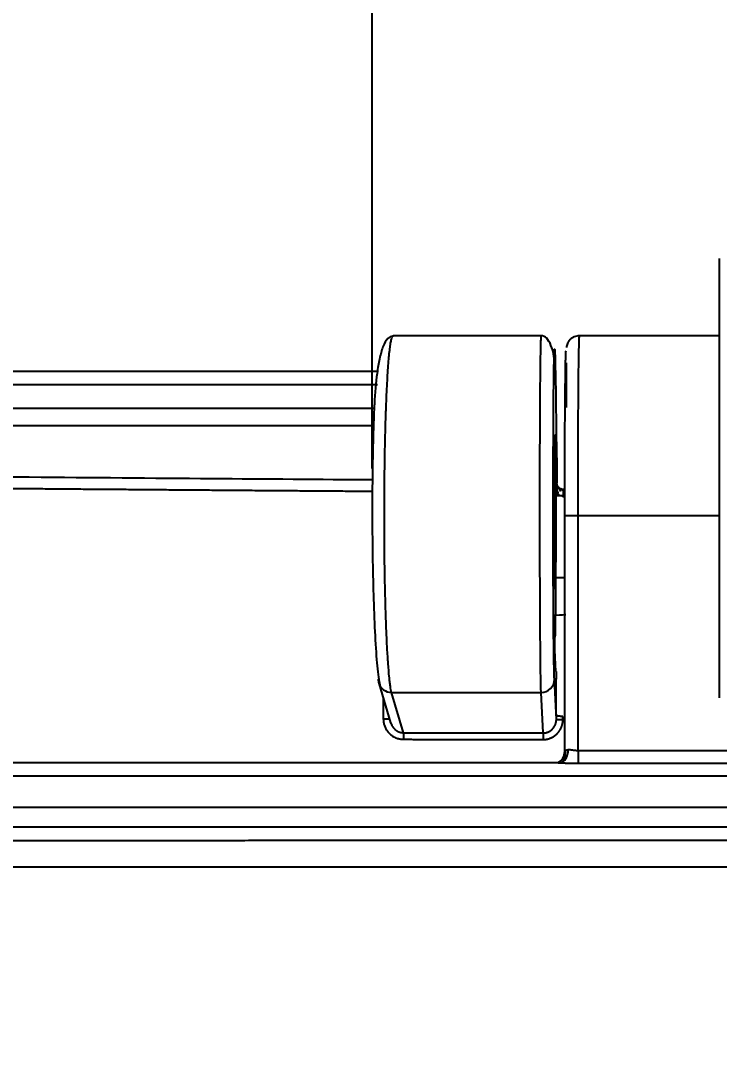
# Model space of a CAD drawing. Header units: millimetres. Extents: x 1301 to 1721, y -207 to 90.
# Drawn here: x 1581.36 to 1598.85, y 25.5 to 51.34 of the extents above; entities that cross this region are included whole.
import ezdxf

# ---------------------------------------------------------------- set-up
doc = ezdxf.new("R2010")
doc.units = ezdxf.units.MM
doc.layers.add('DIM', color=5, linetype='Continuous')
doc.styles.get("Standard").update_dxf_attribs({"font": 'arial.ttf'})
doc.dimstyles.new('사본 Standard', dxfattribs={"dimtxt": 2.5, "dimasz": 3, "dimexe": 1, "dimexo": 1, "dimgap": 0.9, "dimtad": 1, "dimdec": 1, "dimdsep": 46, "dimtxsty": 'Standard', "dimcen": 0.09, "dimclrd": 3, "dimclre": 3, "dimclrt": 2, "dimadec": 0, "dimazin": 0, "dimtfac": 1, "dimtdec": 1, "dimtmove": 0, "dimatfit": 3, "dimfxl": 1.25, "dimtolj": 1, "dimtzin": 0, "dimarcsym": 1})

# ---------------------------------------------------------------- blocks, each defined once
blk = doc.blocks.new('*D36')
at = {"layer": 'Defpoints', "color": 0, "transparency": 16777216}
for p in [(1669.566, 63.127), (1590.16, 39.119), (1669.566, 39.092)]:
    blk.add_point(p, dxfattribs=at)
at = {"layer": 'DIM', "linetype": 'ByBlock', "lineweight": -2, "transparency": 16777216}
for p, q in [((1590.16, 40.119), (1590.16, 64.127)), ((1669.566, 40.092), (1669.566, 64.127)), ((1593.16, 63.127), (1666.566, 63.127))]:
    blk.add_line(p, q, dxfattribs=at)
at = {"layer": 'DIM', "transparency": 16777216}
for points in [[(1593.16, 63.627), (1593.16, 62.627), (1590.16, 63.127)], [(1666.566, 63.627), (1666.566, 62.627), (1669.566, 63.127)]]:
    blk.add_solid(points, dxfattribs=at)
at = {"layer": 'DIM', "transparency": 16777216, "insert": (1629.863, 66.16), "char_height": 3, "attachment_point": 5}
blk.add_mtext('\\A1;238.2', dxfattribs=at)

msp = doc.modelspace()

# ---------------------------------------------------------------- linework, layer by layer
at = {"extrusion": (-6.12323e-17, -1.38778e-14, -1)}
for p, q in [((1598.848, 34.376), (1598.848, 45.376)), ((1594.423, 43.445), (1590.682, 43.445)), ((1598.848, 43.445), (1595.303, 43.445)), ((1595.013, 42.77), (1595.013, 41.65)), ((1590.295, 42.55), (1576.614, 42.55)), ((1594.743, 42.553), (1594.775, 40.449)), ((1590.295, 42.216), (1576.614, 42.216)), ((1590.208, 41.62), (1576.512, 41.62)), ((1590.191, 41.187), (1576.512, 41.187)), ((1594.75, 40.942), (1594.749, 40.942)), ((1594.75, 40.942), (1594.772, 39.525)), ((1594.779, 39.761), (1594.775, 39.76)), ((1594.941, 39.594), (1594.992, 39.594)), ((1594.912, 39.438), (1594.753, 39.438)), ((1594.992, 39.413), (1594.938, 39.413)), ((1594.979, 38.945), (1595.312, 38.945)), ((1594.979, 33.039), (1594.979, 38.945)), ((1595.312, 38.945), (1598.848, 38.945)), ((1595.312, 33.06), (1595.312, 38.945)), ((1594.759, 35.04), (1594.733, 35.567)), ((1590.325, 34.746), (1590.62, 33.752)), ((1594.769, 33.837), (1594.719, 34.841)), ((1594.764, 34.179), (1594.761, 34.848)), ((1590.944, 33.503), (1590.644, 34.513)), ((1590.644, 34.513), (1594.386, 34.513)), ((1594.436, 33.496), (1594.386, 34.513)), ((1594.769, 33.939), (1594.766, 33.986)), ((1595.312, 33.06), (1599.088, 33.06)), ((1595.312, 33.06), (1595.312, 32.737)), ((1594.891, 32.747), (1570.568, 32.747)), ((1595.312, 32.737), (1599.088, 32.737)), ((1689.129, 32.414), (1570.568, 32.414)), ((1570.504, 31.636), (1689.193, 31.636)), ((1689.193, 31.138), (1570.504, 31.138))]:
    msp.add_line(p, q, dxfattribs=at)
for centre, major_axis, start_param, end_param in [((1594.75, 40.797), (0, 0.167), 4.126384, 6.806784), ((1594.725, 38.945), (0, 1.85), 3.141593, 6.283185), ((1594.725, 38.945), (0, 1.85), 0, 3.141593), ((1594.725, 38.945), (0, 3.183), 0.984791, 2.854933), ((1594.734, 35.731), (0, 0.167), 3.316126, 5.996526), ((1594.759, 34.712), (0, 0.333), 0.174533, 1.150253), ((1594.767, 34.315), (0, 0.333), 3.316126, 4.291845)]:
    msp.add_ellipse(centre, major_axis=major_axis, ratio=0.008727, start_param=start_param, end_param=end_param, dxfattribs=at)
for centre, major_axis, ratio, start_param, end_param in [((1594.442, 40.449), (-0.333, -0.005), 0.866001, 3.12414, 3.159065), ((1594.941, 39.76), (0, 0.167), 0.999962, 1.570817, 3.141593), ((1590.644, 34.841), (0.32, 0.095), 0.983499, 2.848113, 3.141601), ((1590.644, 34.841), (0.32, 0.095), 0.983499, 3.141601, 4.427998), ((1594.386, 34.841), (0.333, 0.016), 0.984771, 4.663689, 6.23297), ((1590.439, 33.851), (-0.167, 0), 0.002917, 1.55915, 2.713625), ((1594.935, 33.837), (0.167, 0), 0.003205, 3.150319, 4.702067), ((1590.944, 33.338), (0, -0.167), 0.011457, 3.316137, 4.715367), ((1594.436, 33.332), (0, -0.167), 0.010432, 3.316135, 4.715587), ((1594.813, 33.078), (0.033, -0.332), 0.747136, 0.03107, 1.497115), ((1594.645, 33.039), (0.332, 0.033), 0.996157, 5.111271, 6.183385)]:
    msp.add_ellipse(centre, major_axis=major_axis, ratio=ratio, start_param=start_param, end_param=end_param)
for points, knots in [([(1590.681, 43.431), (1590.633, 43.434), (1590.539, 43.398), (1590.425, 43.189), (1590.341, 42.885), (1590.264, 42.426), (1590.217, 41.896), (1590.195, 41.323), (1590.18, 40.821), (1590.167, 40.199), (1590.159, 39.45), (1590.159, 38.588), (1590.17, 37.645), (1590.195, 36.677), (1590.234, 35.769), (1590.291, 35.028), (1590.335, 34.752), (1590.36, 34.667)], [0, 0, 0, 0, 0.051613, 0.109646, 0.162997, 0.211831, 0.29647, 0.334623, 0.3791, 0.430916, 0.490079, 0.556596, 0.630479, 0.711742, 0.800405, 0.896471, 1, 1, 1, 1]), ([(1590.644, 34.513), (1590.634, 34.551), (1590.623, 34.604), (1590.609, 34.705), (1590.604, 34.742), (1590.594, 34.824), (1590.589, 34.867), (1590.575, 35.009), (1590.567, 35.116), (1590.554, 35.292), (1590.55, 35.354), (1590.542, 35.482), (1590.538, 35.549), (1590.527, 35.756), (1590.52, 35.903), (1590.511, 36.135), (1590.508, 36.214), (1590.502, 36.375), (1590.499, 36.458), (1590.491, 36.709), (1590.487, 36.882), (1590.481, 37.147), (1590.479, 37.237), (1590.476, 37.417), (1590.474, 37.508), (1590.47, 37.782), (1590.468, 37.967), (1590.465, 38.244), (1590.465, 38.337), (1590.464, 38.522), (1590.463, 38.615), (1590.463, 38.891), (1590.463, 39.075), (1590.464, 39.346), (1590.464, 39.436), (1590.466, 39.614), (1590.466, 39.702), (1590.469, 39.964), (1590.471, 40.136), (1590.476, 40.468), (1590.479, 40.63), (1590.486, 40.942), (1590.49, 41.093), (1590.496, 41.309), (1590.498, 41.38), (1590.502, 41.483), (1590.503, 41.534), (1590.506, 41.593), (1590.507, 41.622), (1590.507, 41.636), (1590.507, 41.644), (1590.507, 41.647), (1590.508, 41.649), (1590.508, 41.65), (1590.508, 41.65), (1590.508, 41.651), (1590.508, 41.651), (1590.508, 41.651), (1590.516, 41.868), (1590.525, 42.071), (1590.539, 42.348), (1590.544, 42.435), (1590.555, 42.6), (1590.566, 42.756), (1590.577, 42.891), (1590.589, 43.014), (1590.595, 43.071), (1590.608, 43.172), (1590.614, 43.217), (1590.627, 43.294), (1590.633, 43.328), (1590.646, 43.382), (1590.653, 43.403), (1590.666, 43.432), (1590.672, 43.441), (1590.68, 43.444), (1590.681, 43.444), (1590.682, 43.444)], [0, 0, 0, 0, 0.038269, 0.038269, 0.057403, 0.057403, 0.076537, 0.076537, 0.114806, 0.114806, 0.133941, 0.133941, 0.153075, 0.153075, 0.191344, 0.191344, 0.210478, 0.210478, 0.229612, 0.229612, 0.267881, 0.267881, 0.287015, 0.287015, 0.30615, 0.30615, 0.344419, 0.344419, 0.363553, 0.363553, 0.382687, 0.382687, 0.420956, 0.420956, 0.44009, 0.44009, 0.459225, 0.459225, 0.497494, 0.497494, 0.535762, 0.535762, 0.574031, 0.574031, 0.593165, 0.593165, 0.602733, 0.607516, 0.609908, 0.611104, 0.611702, 0.612001, 0.61215, 0.612225, 0.612262, 0.612281, 0.612281, 0.6123, 0.6123, 0.688837, 0.688837, 0.727106, 0.727106, 0.765375, 0.803643, 0.803643, 0.841912, 0.841912, 0.880181, 0.880181, 0.91845, 0.91845, 0.956718, 0.956718, 0.994987, 0.994987, 1, 1, 1, 1]), ([(1594.386, 34.513), (1594.384, 34.547), (1594.382, 34.595), (1594.38, 34.712), (1594.378, 34.782), (1594.376, 34.943), (1594.374, 35.034), (1594.372, 35.234), (1594.371, 35.343), (1594.369, 35.576), (1594.368, 35.7), (1594.366, 35.96), (1594.365, 36.097), (1594.363, 36.38), (1594.362, 36.526), (1594.361, 36.825), (1594.36, 36.978), (1594.359, 37.288), (1594.359, 37.446), (1594.358, 37.763), (1594.358, 37.922), (1594.357, 38.241), (1594.357, 38.4), (1594.356, 38.716), (1594.356, 38.874), (1594.356, 39.184), (1594.356, 39.337), (1594.356, 39.638), (1594.356, 39.785), (1594.357, 40.074), (1594.357, 40.215), (1594.358, 40.42), (1594.358, 40.488), (1594.358, 40.587), (1594.358, 40.637), (1594.358, 40.694), (1594.358, 40.722), (1594.359, 40.736), (1594.359, 40.743), (1594.359, 40.746), (1594.359, 40.748), (1594.359, 40.749), (1594.359, 40.877), (1594.36, 41.005), (1594.361, 41.26), (1594.361, 41.388), (1594.363, 41.64), (1594.364, 41.764), (1594.365, 42.008), (1594.366, 42.127), (1594.368, 42.356), (1594.369, 42.466), (1594.372, 42.674), (1594.373, 42.772), (1594.375, 42.953), (1594.377, 43.035), (1594.379, 43.144), (1594.38, 43.177), (1594.381, 43.224), (1594.381, 43.246), (1594.382, 43.27), (1594.382, 43.282), (1594.382, 43.288), (1594.382, 43.291), (1594.383, 43.292), (1594.383, 43.293), (1594.383, 43.293), (1594.383, 43.293), (1594.383, 43.293), (1594.383, 43.293), (1594.383, 43.293), (1594.383, 43.293), (1594.383, 43.293), (1594.384, 43.331), (1594.385, 43.361), (1594.387, 43.406), (1594.388, 43.421), (1594.39, 43.441), (1594.391, 43.445), (1594.392, 43.444), (1594.392, 43.444), (1594.392, 43.444)], [0, 0, 0, 0, 0.039187, 0.039187, 0.078373, 0.078373, 0.11756, 0.11756, 0.156746, 0.156746, 0.195933, 0.195933, 0.235119, 0.235119, 0.274306, 0.274306, 0.313492, 0.313492, 0.352679, 0.352679, 0.391865, 0.391865, 0.431052, 0.431052, 0.470238, 0.470238, 0.509425, 0.509425, 0.548611, 0.548611, 0.587798, 0.587798, 0.607391, 0.607391, 0.617188, 0.622086, 0.624535, 0.62576, 0.626372, 0.626678, 0.626678, 0.626984, 0.626984, 0.666171, 0.666171, 0.705357, 0.705357, 0.744544, 0.744544, 0.78373, 0.78373, 0.822917, 0.822917, 0.862103, 0.862103, 0.90129, 0.90129, 0.920883, 0.920883, 0.93068, 0.935578, 0.938027, 0.939252, 0.939864, 0.94017, 0.940323, 0.9404, 0.940438, 0.940457, 0.940467, 0.940471, 0.940471, 0.940476, 0.940476, 0.960069, 0.960069, 0.979663, 0.979663, 0.999256, 0.999256, 1, 1, 1, 1]), ([(1594.716, 42.878), (1594.714, 42.893), (1594.694, 43.018), (1594.638, 43.218), (1594.531, 43.401), (1594.439, 43.443), (1594.387, 43.444)], [0, 0, 0, 0, 0.041775, 0.35581, 0.67549, 1, 1, 1, 1]), ([(1595.355, 43.444), (1595.33, 43.445), (1595.284, 43.441), (1595.226, 43.423), (1595.185, 43.402), (1595.157, 43.384), (1595.132, 43.365), (1595.072, 43.31), (1595.043, 43.245), (1595.022, 43.182), (1595.026, 43.153)], [0, 0, 0, 0, 0.085655, 0.163741, 0.199655, 0.235034, 0.272726, 0.316359, 0.616503, 1, 1, 1, 1]), ([(1595.312, 38.945), (1595.312, 38.992), (1595.312, 39.049), (1595.312, 39.183), (1595.312, 39.26), (1595.312, 39.433), (1595.312, 39.529), (1595.312, 39.687), (1595.312, 39.742), (1595.312, 39.856), (1595.313, 39.916), (1595.313, 40.1), (1595.313, 40.231), (1595.314, 40.438), (1595.314, 40.509), (1595.314, 40.654), (1595.315, 40.728), (1595.315, 40.879), (1595.315, 40.956), (1595.316, 41.111), (1595.316, 41.189), (1595.317, 41.348), (1595.317, 41.428), (1595.318, 41.588), (1595.319, 41.668), (1595.32, 41.828), (1595.32, 41.908), (1595.322, 42.066), (1595.322, 42.145), (1595.323, 42.298), (1595.324, 42.374), (1595.326, 42.521), (1595.326, 42.593), (1595.328, 42.73), (1595.329, 42.796), (1595.331, 42.921), (1595.332, 42.981), (1595.334, 43.09), (1595.335, 43.141), (1595.337, 43.232), (1595.338, 43.273), (1595.34, 43.342), (1595.341, 43.371), (1595.344, 43.415), (1595.345, 43.431), (1595.347, 43.443), (1595.347, 43.445), (1595.348, 43.445)], [0, 0, 0, 0, 0.075435, 0.075435, 0.15087, 0.15087, 0.226304, 0.226304, 0.264022, 0.264022, 0.301739, 0.301739, 0.377174, 0.377174, 0.414891, 0.414891, 0.452609, 0.452609, 0.490326, 0.490326, 0.528043, 0.528043, 0.565761, 0.565761, 0.603478, 0.603478, 0.641196, 0.641196, 0.678913, 0.678913, 0.71663, 0.71663, 0.754348, 0.754348, 0.792065, 0.792065, 0.829782, 0.829782, 0.8675, 0.8675, 0.905217, 0.905217, 0.942935, 0.942935, 0.980652, 0.980652, 1, 1, 1, 1]), ([(1594.7, 41.987), (1594.701, 42.091), (1594.705, 42.42), (1594.711, 42.853), (1594.72, 43.11), (1594.728, 43.126), (1594.735, 42.979), (1594.741, 42.728), (1594.743, 42.553)], [0, 0, 0, 0, 0.07849, 0.262792, 0.447094, 0.631396, 0.815698, 1, 1, 1, 1]), ([(1594.979, 38.945), (1594.979, 39.318), (1594.979, 40.034), (1594.983, 41.028), (1594.989, 41.889), (1594.996, 42.556), (1595.003, 42.923), (1595.008, 43.04), (1595.01, 43.068)], [0, 0, 0, 0, 0.180354, 0.360708, 0.541061, 0.721415, 0.901769, 1, 1, 1, 1]), ([(1594.7, 35.901), (1594.699, 36.092), (1594.695, 36.574), (1594.691, 37.458), (1594.689, 38.513), (1594.689, 39.595), (1594.692, 40.635), (1594.696, 41.431), (1594.699, 41.847), (1594.7, 41.987)], [0, 0, 0, 0, 0.12244, 0.279874, 0.437309, 0.594744, 0.752178, 0.909613, 1, 1, 1, 1]), ([(1590.165, 39.833), (1588.859, 39.842), (1586.072, 39.862), (1581.651, 39.898), (1578.335, 39.928), (1576.615, 39.944)], [0, 0, 0, 0, 0.318609, 0.659304, 1, 1, 1, 1]), ([(1590.161, 39.543), (1590.095, 39.543), (1589.868, 39.545), (1589.483, 39.548), (1589.006, 39.551), (1588.529, 39.555), (1588.052, 39.558), (1587.575, 39.562), (1587.098, 39.565), (1586.621, 39.569), (1586.144, 39.573), (1585.667, 39.576), (1585.19, 39.58), (1584.713, 39.584), (1584.236, 39.588), (1583.759, 39.592), (1583.282, 39.595), (1582.805, 39.599), (1582.329, 39.603), (1581.852, 39.607), (1581.375, 39.612), (1580.898, 39.616), (1580.422, 39.62), (1579.945, 39.624), (1579.469, 39.628), (1578.992, 39.632), (1578.515, 39.637), (1578.039, 39.641), (1577.562, 39.646), (1577.086, 39.65), (1576.768, 39.653), (1576.61, 39.654)], [0, 0, 0, 0, 0.014822, 0.050033, 0.085243, 0.120451, 0.155657, 0.190861, 0.226063, 0.261263, 0.296461, 0.331658, 0.366852, 0.402044, 0.437235, 0.472423, 0.50761, 0.542794, 0.577976, 0.613157, 0.648335, 0.683511, 0.718685, 0.753857, 0.789027, 0.824194, 0.85936, 0.894523, 0.929684, 0.964843, 1, 1, 1, 1]), ([(1594.773, 39.678), (1594.772, 39.661), (1594.774, 39.628), (1594.782, 39.579), (1594.797, 39.534), (1594.812, 39.509), (1594.82, 39.497)], [0, 0, 0, 0, 0.265136, 0.520185, 0.765148, 1, 1, 1, 1]), ([(1594.945, 39.594), (1594.935, 39.594), (1594.924, 39.595), (1594.902, 39.599), (1594.892, 39.602), (1594.872, 39.611), (1594.862, 39.616), (1594.844, 39.628), (1594.835, 39.635), (1594.82, 39.65), (1594.813, 39.659), (1594.801, 39.677), (1594.796, 39.687), (1594.787, 39.707), (1594.784, 39.717), (1594.78, 39.739), (1594.779, 39.75), (1594.779, 39.761)], [0, 0, 0, 0, 0.125, 0.125, 0.25, 0.25, 0.375, 0.375, 0.5, 0.5, 0.625, 0.625, 0.75, 0.75, 0.875, 0.875, 1, 1, 1, 1]), ([(1594.784, 39.612), (1594.784, 39.598), (1594.784, 39.567), (1594.783, 39.526), (1594.783, 39.5), (1594.783, 39.493)], [0, 0, 0, 0, 0.420911, 0.842008, 1, 1, 1, 1]), ([(1594.877, 39.548), (1594.865, 39.571), (1594.85, 39.601), (1594.831, 39.632), (1594.823, 39.643), (1594.819, 39.647)], [0, 0, 0, 0, 0.476838, 0.732032, 1, 1, 1, 1]), ([(1594.94, 39.58), (1594.93, 39.58), (1594.909, 39.582), (1594.877, 39.59), (1594.847, 39.604), (1594.83, 39.618), (1594.822, 39.625)], [0, 0, 0, 0, 0.233003, 0.480022, 0.737314, 1, 1, 1, 1]), ([(1594.941, 39.594), (1594.941, 39.594), (1594.941, 39.594), (1594.941, 39.594), (1594.941, 39.593), (1594.941, 39.593), (1594.941, 39.593), (1594.941, 39.592), (1594.941, 39.592), (1594.941, 39.591), (1594.941, 39.591), (1594.941, 39.59), (1594.941, 39.589), (1594.94, 39.588), (1594.94, 39.588), (1594.94, 39.587), (1594.94, 39.586), (1594.94, 39.584), (1594.94, 39.583), (1594.94, 39.582), (1594.94, 39.581), (1594.94, 39.58), (1594.94, 39.578), (1594.94, 39.577), (1594.94, 39.575), (1594.94, 39.574), (1594.94, 39.572), (1594.94, 39.57), (1594.94, 39.569), (1594.94, 39.567), (1594.94, 39.565), (1594.94, 39.564), (1594.94, 39.562), (1594.94, 39.56), (1594.939, 39.558), (1594.939, 39.556), (1594.939, 39.554), (1594.939, 39.552), (1594.939, 39.55), (1594.939, 39.548), (1594.939, 39.546), (1594.939, 39.544), (1594.939, 39.541), (1594.939, 39.539), (1594.939, 39.537), (1594.939, 39.535), (1594.939, 39.533), (1594.939, 39.53), (1594.939, 39.528), (1594.939, 39.526), (1594.939, 39.523), (1594.939, 39.521), (1594.939, 39.519), (1594.939, 39.516), (1594.939, 39.514), (1594.939, 39.512), (1594.939, 39.509), (1594.939, 39.507), (1594.939, 39.504), (1594.939, 39.502), (1594.939, 39.499), (1594.939, 39.497), (1594.939, 39.495), (1594.939, 39.492), (1594.939, 39.49), (1594.939, 39.487), (1594.939, 39.485), (1594.939, 39.482), (1594.938, 39.48), (1594.938, 39.477), (1594.938, 39.475), (1594.938, 39.473), (1594.938, 39.47), (1594.938, 39.468), (1594.938, 39.465), (1594.938, 39.463), (1594.938, 39.461), (1594.938, 39.458), (1594.938, 39.456), (1594.938, 39.453), (1594.938, 39.451), (1594.938, 39.449), (1594.938, 39.446), (1594.938, 39.444), (1594.938, 39.442), (1594.938, 39.439), (1594.938, 39.437), (1594.938, 39.435), (1594.938, 39.433), (1594.938, 39.43), (1594.938, 39.428), (1594.938, 39.426), (1594.938, 39.424), (1594.938, 39.422), (1594.938, 39.419), (1594.938, 39.417), (1594.938, 39.415), (1594.938, 39.414), (1594.938, 39.413)], [0, 0, 0, 0, 0.013167, 0.026276, 0.039327, 0.052321, 0.065256, 0.078133, 0.090953, 0.103715, 0.116418, 0.129064, 0.141652, 0.154182, 0.166654, 0.179069, 0.191425, 0.203723, 0.215964, 0.228146, 0.240271, 0.252338, 0.264347, 0.276298, 0.288191, 0.300026, 0.311803, 0.323522, 0.335184, 0.346787, 0.358333, 0.369821, 0.38125, 0.392622, 0.403936, 0.415192, 0.426391, 0.437531, 0.448613, 0.459638, 0.470604, 0.481513, 0.492364, 0.503157, 0.513892, 0.524569, 0.535188, 0.545749, 0.556253, 0.566698, 0.577086, 0.587415, 0.597687, 0.607901, 0.618057, 0.628155, 0.638195, 0.648178, 0.658102, 0.667969, 0.677777, 0.687528, 0.697221, 0.706856, 0.716433, 0.725952, 0.735413, 0.744816, 0.754162, 0.76345, 0.772679, 0.781851, 0.790965, 0.800021, 0.809019, 0.817959, 0.826842, 0.835666, 0.844433, 0.853141, 0.861792, 0.870385, 0.87892, 0.887397, 0.895817, 0.904178, 0.912481, 0.920727, 0.928915, 0.937045, 0.945117, 0.953131, 0.961087, 0.968985, 0.976826, 0.984608, 0.992333, 1, 1, 1, 1]), ([(1594.772, 39.525), (1594.772, 39.519), (1594.774, 39.509), (1594.779, 39.5), (1594.786, 39.49), (1594.79, 39.486), (1594.8, 39.477), (1594.805, 39.473), (1594.818, 39.465), (1594.825, 39.461), (1594.84, 39.455), (1594.848, 39.452), (1594.861, 39.448), (1594.865, 39.447), (1594.874, 39.444), (1594.879, 39.443), (1594.893, 39.441), (1594.902, 39.439), (1594.912, 39.438)], [0, 0, 0, 0, 0.125, 0.25, 0.25, 0.375, 0.375, 0.5, 0.5, 0.625, 0.625, 0.75, 0.75, 0.8125, 0.8125, 0.875, 0.875, 1, 1, 1, 1]), ([(1594.719, 34.841), (1594.716, 34.907), (1594.71, 35.129), (1594.704, 35.557), (1594.701, 35.847), (1594.7, 35.901)], [0, 0, 0, 0, 0.449988, 0.899976, 1, 1, 1, 1]), ([(1594.934, 33.91), (1594.923, 33.91), (1594.912, 33.911), (1594.896, 33.911), (1594.891, 33.911), (1594.88, 33.912), (1594.875, 33.912), (1594.86, 33.913), (1594.851, 33.914), (1594.837, 33.916), (1594.833, 33.916), (1594.825, 33.918), (1594.821, 33.918), (1594.809, 33.92), (1594.803, 33.922), (1594.794, 33.924), (1594.791, 33.925), (1594.786, 33.927), (1594.781, 33.928), (1594.778, 33.93), (1594.774, 33.932), (1594.773, 33.933), (1594.77, 33.936), (1594.769, 33.937), (1594.769, 33.939)], [0, 0, 0, 0, 0.125, 0.125, 0.1875, 0.1875, 0.25, 0.25, 0.375, 0.375, 0.4375, 0.4375, 0.5, 0.5, 0.625, 0.625, 0.6875, 0.6875, 0.75, 0.8125, 0.8125, 0.875, 0.875, 1, 1, 1, 1]), ([(1590.62, 33.751), (1590.621, 33.749), (1590.623, 33.742), (1590.627, 33.732), (1590.634, 33.714), (1590.642, 33.696), (1590.649, 33.682), (1590.651, 33.679)], [0, 0, 0, 0, 0.116628, 0.256148, 0.400828, 0.874169, 1, 1, 1, 1]), ([(1590.651, 33.679), (1590.655, 33.673), (1590.664, 33.657), (1590.679, 33.635), (1590.697, 33.615), (1590.711, 33.6), (1590.723, 33.589), (1590.733, 33.581), (1590.743, 33.573), (1590.753, 33.565), (1590.763, 33.558), (1590.774, 33.551), (1590.784, 33.545), (1590.795, 33.54), (1590.806, 33.534), (1590.816, 33.529), (1590.827, 33.525), (1590.838, 33.521), (1590.849, 33.517), (1590.86, 33.514), (1590.871, 33.511), (1590.881, 33.509), (1590.892, 33.507), (1590.903, 33.505), (1590.913, 33.504), (1590.924, 33.503), (1590.934, 33.503), (1590.941, 33.503), (1590.944, 33.503)], [0, 0, 0, 0, 0.066073, 0.149812, 0.223739, 0.287856, 0.324169, 0.360099, 0.395645, 0.430811, 0.465595, 0.500001, 0.534028, 0.567678, 0.600952, 0.633852, 0.66638, 0.698535, 0.73032, 0.761737, 0.792787, 0.823471, 0.853791, 0.88375, 0.913348, 0.942588, 0.971471, 1, 1, 1, 1]), ([(1594.434, 33.331), (1594.436, 33.331), (1594.44, 33.331), (1594.446, 33.331), (1594.452, 33.331), (1594.458, 33.332), (1594.464, 33.332), (1594.471, 33.332), (1594.477, 33.333), (1594.483, 33.333), (1594.489, 33.334), (1594.495, 33.335), (1594.501, 33.336), (1594.507, 33.336), (1594.513, 33.337), (1594.519, 33.338), (1594.525, 33.339), (1594.531, 33.341), (1594.537, 33.342), (1594.543, 33.343), (1594.549, 33.345), (1594.555, 33.346), (1594.561, 33.348), (1594.567, 33.349), (1594.573, 33.351), (1594.579, 33.353), (1594.585, 33.354), (1594.591, 33.356), (1594.597, 33.358), (1594.603, 33.36), (1594.608, 33.363), (1594.614, 33.365), (1594.62, 33.367), (1594.626, 33.37), (1594.631, 33.372), (1594.637, 33.374), (1594.643, 33.377), (1594.649, 33.38), (1594.654, 33.383), (1594.66, 33.385), (1594.665, 33.388), (1594.671, 33.391), (1594.676, 33.394), (1594.682, 33.397), (1594.687, 33.401), (1594.693, 33.404), (1594.698, 33.407), (1594.703, 33.411), (1594.709, 33.414), (1594.714, 33.418), (1594.719, 33.421), (1594.724, 33.425), (1594.729, 33.429), (1594.735, 33.432), (1594.74, 33.436), (1594.745, 33.44), (1594.749, 33.444), (1594.754, 33.448), (1594.759, 33.452), (1594.764, 33.457), (1594.769, 33.461), (1594.773, 33.465), (1594.778, 33.47), (1594.783, 33.474), (1594.787, 33.479), (1594.792, 33.483), (1594.796, 33.488), (1594.801, 33.493), (1594.807, 33.499), (1594.812, 33.506), (1594.818, 33.513), (1594.824, 33.52), (1594.83, 33.528), (1594.836, 33.535), (1594.841, 33.543), (1594.847, 33.551), (1594.852, 33.559), (1594.857, 33.568), (1594.863, 33.576), (1594.868, 33.585), (1594.873, 33.594), (1594.877, 33.603), (1594.882, 33.613), (1594.887, 33.622), (1594.891, 33.632), (1594.895, 33.642), (1594.899, 33.652), (1594.903, 33.662), (1594.907, 33.673), (1594.91, 33.683), (1594.913, 33.694), (1594.916, 33.705), (1594.919, 33.716), (1594.922, 33.728), (1594.924, 33.739), (1594.926, 33.751), (1594.928, 33.763), (1594.93, 33.775), (1594.931, 33.787), (1594.932, 33.799), (1594.933, 33.812), (1594.933, 33.824), (1594.933, 33.833), (1594.934, 33.837)], [0, 0, 0, 0, 0.007661, 0.015331, 0.02301, 0.030698, 0.038395, 0.046099, 0.053812, 0.061533, 0.069262, 0.076998, 0.084742, 0.092493, 0.100251, 0.108016, 0.115788, 0.123568, 0.131354, 0.139148, 0.146949, 0.154758, 0.162574, 0.170397, 0.178228, 0.186067, 0.193913, 0.201766, 0.209628, 0.217496, 0.225373, 0.233257, 0.241148, 0.249047, 0.256954, 0.264868, 0.272789, 0.280718, 0.288654, 0.296597, 0.304547, 0.312505, 0.32047, 0.328442, 0.336422, 0.344409, 0.352403, 0.360404, 0.368412, 0.376428, 0.384451, 0.392481, 0.400517, 0.408561, 0.416612, 0.42467, 0.432735, 0.440807, 0.448886, 0.456971, 0.465064, 0.473165, 0.481272, 0.489386, 0.497507, 0.505635, 0.51377, 0.521912, 0.533216, 0.544658, 0.556239, 0.567958, 0.579816, 0.591812, 0.603947, 0.616221, 0.628632, 0.641182, 0.653871, 0.666698, 0.679664, 0.692768, 0.706011, 0.719392, 0.732912, 0.746571, 0.760368, 0.774303, 0.788376, 0.802587, 0.816937, 0.831425, 0.846053, 0.860821, 0.87573, 0.89078, 0.905971, 0.921303, 0.936774, 0.952381, 0.968122, 0.983996, 1, 1, 1, 1]), ([(1594.436, 33.496), (1594.438, 33.496), (1594.441, 33.496), (1594.446, 33.496), (1594.451, 33.496), (1594.456, 33.496), (1594.461, 33.497), (1594.466, 33.497), (1594.471, 33.498), (1594.476, 33.498), (1594.481, 33.499), (1594.486, 33.499), (1594.491, 33.5), (1594.496, 33.501), (1594.501, 33.502), (1594.506, 33.503), (1594.51, 33.504), (1594.515, 33.505), (1594.52, 33.507), (1594.525, 33.508), (1594.53, 33.509), (1594.535, 33.511), (1594.54, 33.513), (1594.545, 33.514), (1594.55, 33.516), (1594.554, 33.518), (1594.559, 33.52), (1594.564, 33.522), (1594.569, 33.524), (1594.574, 33.526), (1594.578, 33.528), (1594.583, 33.53), (1594.588, 33.533), (1594.592, 33.535), (1594.597, 33.538), (1594.601, 33.54), (1594.606, 33.543), (1594.61, 33.546), (1594.615, 33.549), (1594.619, 33.552), (1594.624, 33.555), (1594.628, 33.558), (1594.632, 33.561), (1594.636, 33.564), (1594.641, 33.568), (1594.645, 33.571), (1594.649, 33.574), (1594.653, 33.578), (1594.657, 33.582), (1594.661, 33.585), (1594.665, 33.589), (1594.669, 33.593), (1594.673, 33.597), (1594.676, 33.601), (1594.685, 33.61), (1594.699, 33.627), (1594.715, 33.651), (1594.731, 33.677), (1594.74, 33.699), (1594.746, 33.713), (1594.749, 33.72), (1594.751, 33.727), (1594.753, 33.735), (1594.756, 33.743), (1594.758, 33.751), (1594.76, 33.759), (1594.762, 33.768), (1594.763, 33.777), (1594.765, 33.786), (1594.766, 33.796), (1594.767, 33.806), (1594.768, 33.816), (1594.768, 33.827), (1594.769, 33.834), (1594.769, 33.837)], [0, 0, 0, 0, 0.009334, 0.018682, 0.028047, 0.037427, 0.046822, 0.056234, 0.065661, 0.075105, 0.084565, 0.094041, 0.103535, 0.113045, 0.122571, 0.132115, 0.141677, 0.151255, 0.160851, 0.170465, 0.180097, 0.189746, 0.199414, 0.2091, 0.218804, 0.228527, 0.238268, 0.248028, 0.257807, 0.267605, 0.277423, 0.287259, 0.297116, 0.306991, 0.316887, 0.326802, 0.336738, 0.346693, 0.356669, 0.366665, 0.376682, 0.386719, 0.396777, 0.406856, 0.416956, 0.427077, 0.437219, 0.447383, 0.457568, 0.467775, 0.478003, 0.488254, 0.498526, 0.508821, 0.519138, 0.572426, 0.627996, 0.685859, 0.746025, 0.759551, 0.773563, 0.788061, 0.803046, 0.818517, 0.834475, 0.85092, 0.867851, 0.885269, 0.903173, 0.921565, 0.940443, 0.959809, 0.979661, 1, 1, 1, 1]), ([(1590.943, 33.338), (1590.96, 33.338), (1590.996, 33.338), (1591.052, 33.338), (1591.111, 33.338), (1591.173, 33.337), (1591.239, 33.337), (1591.308, 33.337), (1591.403, 33.336), (1591.525, 33.336), (1591.67, 33.335), (1591.799, 33.334), (1591.915, 33.333), (1592.02, 33.333), (1592.135, 33.332), (1592.26, 33.332), (1592.394, 33.331), (1592.538, 33.331), (1592.721, 33.331), (1592.953, 33.331), (1593.244, 33.331), (1593.577, 33.331), (1593.903, 33.331), (1594.174, 33.331), (1594.339, 33.331), (1594.414, 33.331), (1594.434, 33.331)], [0, 0, 0, 0, 0.015001, 0.030956, 0.047863, 0.065724, 0.084538, 0.104304, 0.125024, 0.166708, 0.208383, 0.250049, 0.27745, 0.307622, 0.340567, 0.376283, 0.414772, 0.456032, 0.500065, 0.572163, 0.65549, 0.750045, 0.857892, 0.935501, 0.98287, 1, 1, 1, 1]), ([(1594.979, 33.039), (1594.979, 33.039), (1594.979, 33.04), (1594.979, 33.041), (1594.979, 33.042), (1594.979, 33.043), (1594.979, 33.044), (1594.98, 33.044), (1594.98, 33.045), (1594.981, 33.046), (1594.981, 33.047), (1594.982, 33.048), (1594.982, 33.048), (1594.983, 33.049), (1594.984, 33.05), (1594.985, 33.051), (1594.985, 33.051), (1594.986, 33.052), (1594.987, 33.053), (1594.988, 33.053), (1594.989, 33.054), (1594.99, 33.054), (1594.991, 33.055), (1594.991, 33.056), (1594.992, 33.056), (1594.993, 33.057), (1594.994, 33.057), (1594.995, 33.058), (1594.996, 33.058), (1594.997, 33.059), (1594.999, 33.059), (1595.002, 33.061), (1595.006, 33.063), (1595.011, 33.065), (1595.016, 33.066), (1595.021, 33.068), (1595.026, 33.07), (1595.032, 33.071), (1595.038, 33.073), (1595.044, 33.074), (1595.05, 33.076), (1595.056, 33.077), (1595.06, 33.078), (1595.062, 33.078)], [0, 0, 0, 0, 0.022211, 0.044005, 0.065383, 0.086345, 0.10689, 0.127019, 0.146732, 0.166028, 0.184908, 0.203371, 0.221418, 0.239049, 0.256263, 0.273061, 0.289442, 0.305407, 0.320956, 0.336088, 0.350804, 0.365103, 0.378986, 0.392453, 0.405504, 0.418138, 0.430355, 0.442157, 0.453541, 0.46451, 0.475062, 0.523447, 0.570986, 0.617682, 0.663533, 0.708541, 0.752706, 0.796027, 0.838506, 0.880142, 0.920936, 0.960889, 1, 1, 1, 1]), ([(1595.062, 33.078), (1595.063, 33.078), (1595.065, 33.079), (1595.068, 33.079), (1595.071, 33.08), (1595.074, 33.08), (1595.077, 33.08), (1595.08, 33.08), (1595.084, 33.081), (1595.087, 33.081), (1595.091, 33.081), (1595.094, 33.081), (1595.098, 33.081), (1595.102, 33.081), (1595.106, 33.08), (1595.11, 33.08), (1595.114, 33.08), (1595.12, 33.079), (1595.129, 33.078), (1595.142, 33.077), (1595.158, 33.075), (1595.174, 33.072), (1595.191, 33.07), (1595.205, 33.068), (1595.218, 33.066), (1595.229, 33.065), (1595.238, 33.064), (1595.247, 33.063), (1595.257, 33.062), (1595.266, 33.061), (1595.276, 33.061), (1595.285, 33.06), (1595.294, 33.06), (1595.303, 33.06), (1595.309, 33.06), (1595.312, 33.06)], [0, 0, 0, 0, 0.014809, 0.029857, 0.045148, 0.060686, 0.076474, 0.092514, 0.10881, 0.125365, 0.142181, 0.15926, 0.176606, 0.194221, 0.212106, 0.230264, 0.248698, 0.267408, 0.311722, 0.365345, 0.42829, 0.500564, 0.563652, 0.618741, 0.66583, 0.70492, 0.736013, 0.770978, 0.805371, 0.839197, 0.872461, 0.905168, 0.937322, 0.968931, 1, 1, 1, 1]), ([(1594.984, 33.05), (1594.986, 33.017), (1594.986, 32.956), (1594.967, 32.875), (1594.946, 32.814), (1594.935, 32.786), (1594.93, 32.775)], [0, 0, 0, 0, 0.254242, 0.50192, 0.741665, 1, 1, 1, 1]), ([(1594.813, 32.746), (1594.815, 32.746), (1594.819, 32.746), (1594.825, 32.747), (1594.831, 32.747), (1594.838, 32.747), (1594.845, 32.747), (1594.853, 32.747), (1594.861, 32.747), (1594.872, 32.747), (1594.887, 32.747), (1594.906, 32.747), (1594.925, 32.747), (1594.945, 32.746), (1594.965, 32.746), (1594.984, 32.745), (1595.003, 32.744), (1595.021, 32.744), (1595.054, 32.742), (1595.101, 32.741), (1595.15, 32.739), (1595.183, 32.738), (1595.201, 32.738), (1595.22, 32.738), (1595.238, 32.737), (1595.257, 32.737), (1595.275, 32.737), (1595.294, 32.737), (1595.306, 32.737), (1595.312, 32.737)], [0, 0, 0, 0, 0.012885, 0.026395, 0.040536, 0.055312, 0.070732, 0.0868, 0.103523, 0.12091, 0.15948, 0.198505, 0.237982, 0.279983, 0.320533, 0.359578, 0.397071, 0.432955, 0.46717, 0.593758, 0.713124, 0.749528, 0.785813, 0.821965, 0.85796, 0.893779, 0.929403, 0.964814, 1, 1, 1, 1]), ([(1563.953, 25.901), (1563.995, 24.544), (1564.084, 21.962), (1564.238, 18.285), (1564.395, 14.997), (1564.541, 12.268), (1564.668, 10.047), (1564.775, 8.284), (1564.875, 6.714), (1565.053, 4.004), (1565.337, 0.025), (1565.869, -6.673), (1566.609, -14.832), (1567.468, -23.107), (1568.277, -30.082), (1568.994, -35.761), (1569.77, -41.433), (1570.618, -47.095), (1571.633, -52.734), (1572.964, -58.578), (1574.734, -64.579), (1576.968, -70.7), (1579.576, -76.672), (1582.557, -82.467), (1585.911, -88.055), (1589.134, -92.695), (1592.07, -96.465), (1594.607, -99.441), (1597.279, -102.285), (1600.043, -104.933), (1602.335, -106.89), (1604.065, -108.242), (1605.216, -109.096), (1606.411, -109.936), (1607.748, -110.822), (1609.334, -111.798), (1611.228, -112.86), (1613.449, -113.966), (1616.016, -115.061), (1618.668, -115.981), (1621.349, -116.706), (1624, -117.233), (1626.858, -117.585), (1628.829, -117.667), (1629.848, -117.667)], [0, 0, 0, 0, 0.023585, 0.044914, 0.063986, 0.0808, 0.092429, 0.102664, 0.111508, 0.119772, 0.149873, 0.180852, 0.236576, 0.2923, 0.32547, 0.358639, 0.391808, 0.424985, 0.458177, 0.491384, 0.529121, 0.566857, 0.604592, 0.64233, 0.68007, 0.717811, 0.740462, 0.763118, 0.785781, 0.808267, 0.829619, 0.838141, 0.846443, 0.854528, 0.863529, 0.874318, 0.886897, 0.901265, 0.917425, 0.935379, 0.950021, 0.965673, 0.982333, 1, 1, 1, 1]), ([(1565.524, 25.991), (1565.733, 19.223), (1566.423, 5.384), (1567.947, -12.797), (1569.604, -28.223), (1571.055, -39.452), (1572.484, -48.935), (1574.129, -56.959), (1576.317, -64.446), (1580.867, -76.519), (1587.807, -88.988), (1599.355, -102.805), (1609.632, -110.91), (1620.667, -115.269), (1626.807, -116.093), (1629.848, -116.093)], [0, 0, 0, 0, 0.118632, 0.242615, 0.318932, 0.389378, 0.440253, 0.487215, 0.534468, 0.578087, 0.714481, 0.785181, 0.889294, 0.946861, 1, 1, 1, 1]), ([(1629.848, -115.216), (1628.974, -115.216), (1628.1, -115.182), (1626.357, -115.048), (1625.488, -114.947), (1623.759, -114.681), (1622.9, -114.516), (1621.196, -114.123), (1620.351, -113.896), (1619.096, -113.511), (1618.68, -113.375), (1617.853, -113.091), (1617.442, -112.941), (1616.216, -112.472), (1615.409, -112.133), (1613.817, -111.404), (1613.033, -111.015), (1611.488, -110.192), (1610.728, -109.757), (1609.232, -108.847), (1608.496, -108.371), (1607.412, -107.629), (1607.054, -107.377), (1606.344, -106.864), (1605.992, -106.603), (1604.946, -105.808), (1604.261, -105.262), (1602.916, -104.138), (1602.256, -103.562), (1600.96, -102.382), (1600.324, -101.778), (1599.388, -100.855), (1599.079, -100.545), (1598.466, -99.918), (1598.163, -99.602), (1597.26, -98.645), (1596.67, -97.996), (1595.511, -96.68), (1594.943, -96.013), (1593.826, -94.66), (1593.278, -93.975), (1592.203, -92.589), (1591.675, -91.889), (1590.64, -90.473), (1590.132, -89.757), (1589.137, -88.313), (1588.649, -87.584), (1587.216, -85.376), (1586.302, -83.879), (1584.555, -80.835), (1583.723, -79.29), (1582.538, -76.94), (1582.153, -76.152), (1581.404, -74.565), (1581.04, -73.767), (1580.333, -72.161), (1579.99, -71.354), (1579.324, -69.731), (1579.001, -68.915), (1578.377, -67.275), (1578.076, -66.451), (1577.494, -64.796), (1577.214, -63.964), (1576.676, -62.294), (1576.419, -61.456), (1575.925, -59.772), (1575.69, -58.927), (1575.242, -57.231), (1575.03, -56.38), (1574.627, -54.672), (1574.437, -53.815), (1574.076, -52.098), (1573.905, -51.237), (1573.579, -49.512), (1573.424, -48.648), (1573.127, -46.917), (1572.985, -46.05), (1572.711, -44.315), (1572.579, -43.446), (1572.387, -42.142), (1572.323, -41.708), (1572.198, -40.838), (1572.136, -40.403), (1572.013, -39.533), (1571.952, -39.097), (1571.832, -38.227), (1571.772, -37.791), (1571.477, -35.614), (1571.249, -33.871), (1570.811, -30.383), (1570.6, -28.638), (1570.194, -25.145), (1569.998, -23.398), (1569.621, -19.903), (1569.44, -18.154), (1569.09, -14.655), (1568.922, -12.906), (1568.598, -9.404), (1568.442, -7.653), (1567.996, -2.398), (1567.727, 1.107), (1567.247, 8.123), (1567.038, 11.632), (1566.816, 16.021), (1566.774, 16.899), (1566.713, 18.216), (1566.694, 18.655), (1566.656, 19.533), (1566.637, 19.972), (1566.583, 21.29), (1566.549, 22.168), (1566.485, 23.925), (1566.456, 24.803), (1566.428, 25.682)], [0, 0, 0, 0, 0.015625, 0.015625, 0.03125, 0.03125, 0.046875, 0.046875, 0.0625, 0.0625, 0.070313, 0.070313, 0.078125, 0.078125, 0.09375, 0.09375, 0.109375, 0.109375, 0.125, 0.125, 0.140625, 0.140625, 0.148438, 0.148438, 0.15625, 0.15625, 0.171875, 0.171875, 0.1875, 0.1875, 0.203125, 0.203125, 0.210937, 0.210937, 0.21875, 0.21875, 0.234375, 0.234375, 0.25, 0.25, 0.265625, 0.265625, 0.28125, 0.28125, 0.296875, 0.296875, 0.3125, 0.3125, 0.34375, 0.34375, 0.375, 0.375, 0.390625, 0.390625, 0.40625, 0.40625, 0.421875, 0.421875, 0.4375, 0.4375, 0.453125, 0.453125, 0.46875, 0.46875, 0.484375, 0.484375, 0.5, 0.5, 0.515625, 0.515625, 0.53125, 0.53125, 0.546875, 0.546875, 0.5625, 0.5625, 0.578125, 0.578125, 0.59375, 0.59375, 0.601563, 0.601563, 0.609375, 0.609375, 0.617188, 0.617188, 0.625, 0.625, 0.65625, 0.65625, 0.6875, 0.6875, 0.71875, 0.71875, 0.75, 0.75, 0.78125, 0.78125, 0.8125, 0.8125, 0.875, 0.875, 0.9375, 0.9375, 0.953125, 0.953125, 0.960938, 0.960938, 0.96875, 0.96875, 0.984375, 0.984375, 1, 1, 1, 1])]:
    msp.add_open_spline(points, degree=3, knots=knots)
for points in [[(1594.775, 40.449), (1594.776, 40.4), (1594.777, 40.281), (1594.778, 40.056), (1594.779, 39.866), (1594.779, 39.761)], [(1594.775, 39.76), (1594.774, 39.76), (1594.774, 39.757), (1594.773, 39.74), (1594.773, 39.708), (1594.772, 39.656), (1594.772, 39.591), (1594.772, 39.547), (1594.772, 39.525)], [(1594.912, 39.438), (1594.917, 39.434), (1594.925, 39.426), (1594.934, 39.417), (1594.938, 39.413)], [(1594.68, 37.385), (1594.785, 37.387), (1594.891, 37.389), (1594.996, 37.392)], [(1594.682, 36.448), (1594.79, 36.452), (1594.898, 36.456), (1595.007, 36.46)], [(1590.437, 34.368), (1590.437, 34.193), (1590.437, 34.021), (1590.437, 33.851)], [(1590.437, 33.851), (1590.437, 33.827), (1590.441, 33.777), (1590.457, 33.701), (1590.489, 33.618), (1590.539, 33.538), (1590.597, 33.474), (1590.655, 33.428), (1590.714, 33.392), (1590.777, 33.365), (1590.85, 33.345), (1590.91, 33.338), (1590.943, 33.338)], [(1594.769, 33.837), (1594.769, 33.854), (1594.769, 33.888), (1594.769, 33.922), (1594.769, 33.939)], [(1594.934, 33.837), (1594.933, 33.861), (1594.934, 33.886), (1594.934, 33.91)], [(1590.944, 33.503), (1591.334, 33.502), (1592.113, 33.5), (1593.277, 33.498), (1594.05, 33.496), (1594.436, 33.496)], [(1570.745, 30.808), (1571.254, 30.808), (1572.234, 30.808), (1573.578, 30.808), (1574.821, 30.808), (1575.969, 30.808), (1577.029, 30.808), (1578.007, 30.808), (1578.911, 30.808), (1579.749, 30.808), (1580.525, 30.808), (1581.244, 30.808), (1581.908, 30.808), (1582.52, 30.808), (1583.094, 30.808), (1583.671, 30.808), (1584.272, 30.808), (1584.874, 30.808), (1585.453, 30.808), (1586.026, 30.808), (1586.637, 30.808), (1587.308, 30.808), (1588.029, 30.809), (1588.808, 30.809), (1589.657, 30.809), (1590.585, 30.809), (1591.592, 30.809), (1592.678, 30.809), (1593.854, 30.809), (1595.128, 30.81), (1596.504, 30.81), (1597.986, 30.81), (1599.586, 30.81), (1601.319, 30.811), (1603.2, 30.811), (1605.242, 30.812), (1607.456, 30.812), (1609.86, 30.813), (1612.472, 30.813), (1615.311, 30.814), (1618.397, 30.814), (1621.788, 30.815), (1625.526, 30.815), (1628.357, 30.815), (1629.848, 30.815)], [(1570.744, 30.144), (1571.253, 30.144), (1572.234, 30.144), (1573.577, 30.144), (1574.821, 30.144), (1575.969, 30.145), (1577.029, 30.145), (1578.007, 30.145), (1578.911, 30.145), (1579.75, 30.145), (1580.526, 30.145), (1581.244, 30.145), (1581.909, 30.145), (1582.52, 30.145), (1583.095, 30.145), (1583.672, 30.145), (1584.273, 30.145), (1584.874, 30.145), (1585.454, 30.145), (1586.027, 30.145), (1586.638, 30.145), (1587.309, 30.145), (1588.03, 30.145), (1588.809, 30.145), (1589.659, 30.145), (1590.586, 30.145), (1591.593, 30.145), (1592.679, 30.145), (1593.855, 30.145), (1595.129, 30.144), (1596.505, 30.144), (1597.987, 30.144), (1599.587, 30.144), (1601.321, 30.144), (1603.202, 30.144), (1605.243, 30.143), (1607.458, 30.143), (1609.862, 30.143), (1612.474, 30.142), (1615.313, 30.142), (1618.398, 30.142), (1621.789, 30.141), (1625.526, 30.141), (1628.357, 30.141), (1629.848, 30.141)], [(1629.848, -117.358), (1627.932, -117.358), (1624.072, -117.056), (1618.147, -115.627), (1612.251, -113.185), (1606.858, -109.996), (1602.277, -106.52), (1598.491, -103.079), (1595.329, -99.791), (1592.561, -96.584), (1589.925, -93.221), (1587.185, -89.373), (1584.29, -84.825), (1581.47, -79.761), (1579.032, -74.708), (1577.057, -70.008), (1575.46, -65.652), (1574.168, -61.602), (1573.134, -57.837), (1572.316, -54.345), (1571.665, -51.133), (1571.129, -48.154), (1570.663, -45.285), (1570.23, -42.401), (1569.816, -39.478), (1569.418, -36.555), (1569.039, -33.647), (1568.672, -30.713), (1568.307, -27.662), (1567.93, -24.362), (1567.53, -20.685), (1567.107, -16.571), (1566.668, -12.031), (1566.22, -7.062), (1565.772, -1.627), (1565.333, 4.34), (1564.917, 10.88), (1564.546, 18.021), (1564.345, 23.21), (1564.261, 25.91)], [(1565.026, 25.975), (1565.095, 23.732), (1565.256, 19.413), (1565.544, 13.478), (1565.864, 7.976), (1566.206, 2.88), (1566.561, -1.851), (1566.921, -6.252), (1567.282, -10.338), (1567.636, -14.108), (1567.98, -17.578), (1568.313, -20.788), (1568.64, -23.809), (1568.969, -26.722), (1569.309, -29.601), (1569.664, -32.49), (1570.036, -35.387), (1570.421, -38.26), (1570.819, -41.113), (1571.252, -44.079), (1571.772, -47.379), (1572.441, -51.157), (1573.325, -55.421), (1574.537, -60.192), (1576.19, -65.492), (1578.258, -70.991), (1580.541, -76.15), (1582.85, -80.697), (1585.146, -84.725), (1587.551, -88.529), (1590.316, -92.484), (1593.733, -96.849), (1597.837, -101.397), (1602.243, -105.504), (1606.525, -108.798), (1610.566, -111.334), (1614.396, -113.257), (1618, -114.659), (1621.335, -115.616), (1624.391, -116.212), (1627.19, -116.528), (1628.98, -116.593), (1629.848, -116.593)]]:
    msp.add_open_spline(points, degree=3)

# ---------------------------------------------------------------- dimensions: what is measured, and where the dimension line sits
at = {"layer": 'DIM'}
dim = msp.add_linear_dim(base=(1669.566, 63.127), p1=(1590.16, 39.119), p2=(1669.566, 39.092), text='238.2', dimstyle='사본 Standard', override={"dimtxt": 3, "dimgap": 1.5, "dimcen": 0, "dimclrd": 256, "dimclre": 256, "dimclrt": 256, "dimtofl": 0}, dxfattribs=at)
dim.commit()
dim.dimension.update_dxf_attribs({"geometry": '*D36', "text_midpoint": (1629.863, 66.16)})

doc.saveas('drawing.dxf')
